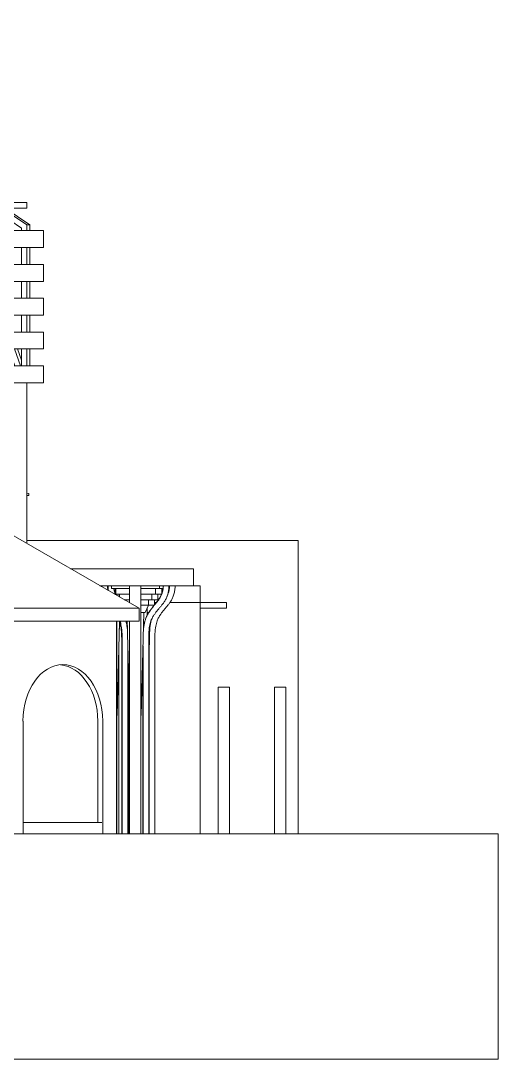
# Model space of a CAD drawing. Header units: millimetres. Extents: x -21636 to 28764, y -7273 to 14600.
# Drawn here: x 20298 to 28764, y -4000 to 14423 of the extents above; entities that cross this region are included whole.
import ezdxf

# ---------------------------------------------------------------- set-up
doc = ezdxf.new("R2010")
doc.units = ezdxf.units.MM
for name, color, linetype, lineweight in [('A-DETL-THIN', 151, 'Continuous', 9), ('A-FLOR', 192, 'Continuous', 9), ('A-GENM', 13, 'Continuous', 9), ('A-GLAZ', 151, 'Continuous', 9), ('A-ROOF', 132, 'Continuous', 9), ('A-WALL', 113, 'Continuous', 9), ('I-WALL', 2, 'Continuous', 9), ('S-FNDN', 32, 'Continuous', 9)]:
    doc.layers.add(name, color=color, linetype=linetype, lineweight=lineweight)

# ---------------------------------------------------------------- blocks, each defined once
blk = doc.blocks.new('HOOR LIGHT - HOOR LIGHT-165948-West')
at = {"layer": 'A-GENM'}
for p, q in [((11619, 11200), (20403, 11200)), ((20403, 11100), (11619, 11100)), ((20403, 11100), (20403, 11200))]:
    blk.add_line(p, q, dxfattribs=at)
blk = doc.blocks.new('TRUESS - TRUESS-169564-West')
at = {"layer": 'A-GENM'}
for p, q in [((15146, 14400), (15113, 14423)), ((15113, 14423), (15113, 14400)), ((15113, 14423), (15170, 14423)), ((15170, 14423), (15204, 14400)), ((15113, 14300), (15113, 14200)), ((15438, 14200), (15292, 14300)), ((15350, 14300), (15496, 14200)), ((15113, 14100), (15113, 14000)), ((15205, 14080), (15229, 14000)), ((15205, 14000), (15205, 14080)), ((15327, 14000), (15297, 14100)), ((15354, 14100), (15384, 14000)), ((15412, 14100), (15558, 14000)), ((15730, 14000), (15584, 14100)), ((15642, 14100), (15788, 14000)), ((15113, 13900), (15113, 13800)), ((15205, 13800), (15205, 13900)), ((15260, 13900), (15290, 13800)), ((15263, 13890), (15263, 13800)), ((15387, 13800), (15357, 13900)), ((15414, 13900), (15444, 13800)), ((15704, 13900), (15850, 13800)), ((16023, 13800), (15876, 13900)), ((15934, 13900), (16080, 13800)), ((15113, 13700), (15113, 13600)), ((15205, 13600), (15205, 13700)), ((15263, 13700), (15263, 13600)), ((15320, 13700), (15350, 13600)), ((15447, 13600), (15417, 13700)), ((15474, 13700), (15504, 13600)), ((15996, 13700), (16142, 13600)), ((16315, 13600), (16169, 13700)), ((16226, 13700), (16372, 13600)), ((15113, 13500), (15113, 13400)), ((15205, 13400), (15205, 13500)), ((15263, 13500), (15263, 13400)), ((15380, 13500), (15410, 13400)), ((15507, 13400), (15477, 13500)), ((15534, 13500), (15564, 13400)), ((16288, 13500), (16434, 13400)), ((16607, 13400), (16461, 13500)), ((16518, 13500), (16664, 13400)), ((15113, 13300), (15113, 13200)), ((15205, 13200), (15205, 13300)), ((15263, 13300), (15263, 13200)), ((15440, 13300), (15470, 13200)), ((15567, 13200), (15537, 13300)), ((15595, 13300), (15625, 13200)), ((16580, 13300), (16726, 13200)), ((16899, 13200), (16753, 13300)), ((16810, 13300), (16956, 13200)), ((15113, 13100), (15113, 13000)), ((15205, 13000), (15205, 13100)), ((15263, 13100), (15263, 13000)), ((15500, 13100), (15530, 13000)), ((15628, 13000), (15598, 13100)), ((15655, 13100), (15685, 13000)), ((16872, 13100), (17018, 13000)), ((17191, 13000), (17045, 13100)), ((17102, 13100), (17248, 13000)), ((15113, 12900), (15113, 12800)), ((15205, 12800), (15205, 12900)), ((15263, 12900), (15263, 12800)), ((15561, 12900), (15591, 12800)), ((15688, 12800), (15658, 12900)), ((15715, 12900), (15745, 12800)), ((17054, 12900), (17054, 12800)), ((17146, 12800), (17146, 12900)), ((17164, 12900), (17310, 12800)), ((17483, 12800), (17337, 12900)), ((17394, 12900), (17540, 12800)), ((17204, 12873), (17204, 12800)), ((15113, 12700), (15113, 12600)), ((15205, 12600), (15205, 12700)), ((15263, 12700), (15263, 12600)), ((15621, 12700), (15651, 12600)), ((15748, 12600), (15718, 12700)), ((15775, 12700), (15805, 12600)), ((17054, 12700), (17054, 12600)), ((17146, 12600), (17146, 12700)), ((17204, 12700), (17204, 12600)), ((17456, 12700), (17602, 12600)), ((17775, 12600), (17629, 12700)), ((17686, 12700), (17832, 12600)), ((15113, 12500), (15113, 12400)), ((15205, 12400), (15205, 12500)), ((15263, 12500), (15263, 12400)), ((15681, 12500), (15711, 12400)), ((15808, 12400), (15778, 12500)), ((15835, 12500), (15865, 12400)), ((17054, 12500), (17054, 12400)), ((17146, 12400), (17146, 12500)), ((17204, 12500), (17204, 12400)), ((17748, 12500), (17894, 12400)), ((18067, 12400), (17921, 12500)), ((17978, 12500), (18124, 12400)), ((15113, 12300), (15113, 12200)), ((15205, 12200), (15205, 12300)), ((15263, 12300), (15263, 12200)), ((15741, 12300), (15771, 12200)), ((15868, 12200), (15838, 12300)), ((15896, 12300), (15926, 12200)), ((17054, 12300), (17054, 12200)), ((17146, 12200), (17146, 12300)), ((17204, 12300), (17204, 12200)), ((18040, 12300), (18186, 12200)), ((18359, 12200), (18213, 12300)), ((18270, 12300), (18416, 12200)), ((15113, 12100), (15113, 12000)), ((15205, 12000), (15205, 12100)), ((15263, 12100), (15263, 12000)), ((15801, 12100), (15831, 12000)), ((15929, 12000), (15899, 12100)), ((15956, 12100), (15986, 12000)), ((17054, 12100), (17054, 12000)), ((17146, 12000), (17146, 12100)), ((17204, 12100), (17204, 12000)), ((18332, 12100), (18478, 12000)), ((18651, 12000), (18505, 12100)), ((18562, 12100), (18708, 12000)), ((15113, 11900), (15113, 11800)), ((15205, 11800), (15205, 11900)), ((15263, 11900), (15263, 11800)), ((15862, 11900), (15892, 11800)), ((15989, 11800), (15959, 11900)), ((16016, 11900), (16046, 11800)), ((17054, 11900), (17054, 11800)), ((17146, 11800), (17146, 11900)), ((17204, 11900), (17204, 11800)), ((18624, 11900), (18770, 11800)), ((18943, 11800), (18797, 11900)), ((18854, 11900), (19000, 11800)), ((15113, 11700), (15113, 11600)), ((15205, 11600), (15205, 11700)), ((15263, 11700), (15263, 11600)), ((15922, 11700), (15952, 11600)), ((16049, 11600), (16019, 11700)), ((16076, 11700), (16106, 11600)), ((17054, 11700), (17054, 11600)), ((17146, 11600), (17146, 11700)), ((17204, 11700), (17204, 11600)), ((18916, 11700), (18956, 11673)), ((18956, 11673), (18918, 11600)), ((19235, 11600), (19089, 11700)), ((19146, 11700), (19292, 11600)), ((16109, 11400), (16079, 11500)), ((16136, 11500), (16166, 11400)), ((17054, 11500), (17054, 11400)), ((17146, 11400), (17146, 11500)), ((17204, 11500), (17204, 11400)), ((18866, 11500), (18814, 11400)), ((18920, 11400), (18972, 11500)), ((18995, 11434), (18977, 11400)), ((18995, 11500), (18995, 11400)), ((19087, 11400), (19087, 11442)), ((19087, 11442), (19102, 11400)), ((19201, 11400), (19166, 11500)), ((19208, 11500), (19354, 11400)), ((19228, 11486), (19258, 11400)), ((19527, 11400), (19381, 11500)), ((19438, 11500), (19584, 11400)), ((16169, 11200), (16139, 11300)), ((16197, 11300), (16227, 11200)), ((17054, 11300), (17054, 11200)), ((17146, 11200), (17146, 11300)), ((17204, 11300), (17204, 11200)), ((18762, 11300), (18709, 11200)), ((18816, 11200), (18868, 11300)), ((18925, 11300), (18873, 11200)), ((18995, 11300), (18995, 11200)), ((19087, 11200), (19087, 11300)), ((19137, 11300), (19172, 11200)), ((19145, 11279), (19145, 11200)), ((19271, 11200), (19236, 11300)), ((19293, 11300), (19328, 11200)), ((19500, 11300), (19646, 11200)), ((19819, 11200), (19673, 11300)), ((19730, 11300), (19876, 11200)), ((16102, 11100), (16223, 10700)), ((16320, 10700), (16200, 11100)), ((16257, 11100), (16377, 10700)), ((17054, 11100), (17054, 10700)), ((17146, 10700), (17146, 11100)), ((17204, 11100), (17204, 10700)), ((18657, 11100), (18449, 10700)), ((18555, 10700), (18763, 11100)), ((18821, 11100), (18612, 10700)), ((18995, 11100), (18995, 10700)), ((19087, 10700), (19087, 11100)), ((19145, 11100), (19145, 10700)), ((19207, 11100), (19348, 10700)), ((19447, 10700), (19306, 11100)), ((19364, 11100), (19504, 10700)), ((19792, 11100), (20310, 10745)), ((20403, 10800), (19965, 11100)), ((20022, 11100), (20460, 10800)), ((20310, 10745), (20310, 10700)), ((20403, 10700), (20403, 10800)), ((20403, 10800), (20460, 10800)), ((20460, 10800), (20460, 10700)), ((16313, 10400), (16403, 10100)), ((16501, 10100), (16410, 10400)), ((16467, 10400), (16558, 10100)), ((17054, 10400), (17054, 10100)), ((17146, 10100), (17146, 10400)), ((17204, 10400), (17204, 10100)), ((18292, 10400), (18136, 10100)), ((18242, 10100), (18398, 10400)), ((18456, 10400), (18299, 10100)), ((18995, 10400), (18995, 10100)), ((19087, 10100), (19087, 10400)), ((19145, 10400), (19145, 10100)), ((19453, 10400), (19559, 10100)), ((19657, 10100), (19552, 10400)), ((19609, 10400), (19715, 10100)), ((20310, 10400), (20310, 10100)), ((20403, 10100), (20403, 10400)), ((20460, 10400), (20460, 10100)), ((16494, 9800), (16584, 9500)), ((16681, 9500), (16591, 9800)), ((16648, 9800), (16738, 9500)), ((17054, 9800), (17054, 9500)), ((17146, 9500), (17146, 9800)), ((17204, 9800), (17204, 9500)), ((17980, 9800), (17823, 9500)), ((17929, 9500), (18086, 9800)), ((18143, 9800), (17987, 9500)), ((18995, 9800), (18995, 9500)), ((19087, 9500), (19087, 9800)), ((19145, 9800), (19145, 9500)), ((19664, 9800), (19769, 9500)), ((19868, 9500), (19763, 9800)), ((19820, 9800), (19925, 9500)), ((20310, 9800), (20310, 9500)), ((20403, 9500), (20403, 9800)), ((20460, 9800), (20460, 9500)), ((16674, 9200), (16765, 8900)), ((16862, 8900), (16771, 9200)), ((16829, 9200), (16919, 8900)), ((17054, 9200), (17054, 8900)), ((17146, 8900), (17146, 9200)), ((17204, 9200), (17204, 8900)), ((17667, 9200), (17510, 8900)), ((17616, 8900), (17773, 9200)), ((17830, 9200), (17674, 8900)), ((18995, 9200), (18995, 8900)), ((19087, 8900), (19087, 9200)), ((19145, 9200), (19145, 8900)), ((19875, 9200), (19980, 8900)), ((20079, 8900), (19974, 9200)), ((20031, 9200), (20136, 8900)), ((20310, 9200), (20310, 8900)), ((20403, 8900), (20403, 9200)), ((20460, 9200), (20460, 8900)), ((16855, 8600), (16945, 8300)), ((17042, 8300), (16952, 8600)), ((17009, 8600), (17054, 8452)), ((17054, 8600), (17054, 8300)), ((17146, 8300), (17146, 8600)), ((17354, 8600), (17198, 8300)), ((17204, 8600), (17204, 8312)), ((17304, 8300), (17460, 8600)), ((17517, 8600), (17361, 8300)), ((18995, 8600), (18995, 8300)), ((19087, 8300), (19087, 8600)), ((19145, 8600), (19145, 8300)), ((20085, 8600), (20191, 8300)), ((20290, 8300), (20184, 8600)), ((20241, 8600), (20310, 8404)), ((20310, 8600), (20310, 8300)), ((20403, 8300), (20403, 8600)), ((20460, 8600), (20460, 8300))]:
    blk.add_line(p, q, dxfattribs=at)
blk = doc.blocks.new('Family1 - Family1-218933-West')
at = {"layer": 'A-GENM'}
for p, q in [((23478, 4100), (23944, 4100)), ((23944, 4000), (23944, 4100)), ((23944, 4000), (23478, 4000))]:
    blk.add_line(p, q, dxfattribs=at)
blk = doc.blocks.new('Family7 - Family7-230587-West')
at = {"layer": 'A-GENM'}
for p, q in [((-1361, 4700), (-1348, 4700)), ((-1348, 4700), (16315, 4700)), ((-1348, 4400), (-1348, 4700)), ((21182, 4700), (23359, 4700)), ((23359, 4400), (23359, 4700)), ((-1361, 4500), (-1361, 4400)), ((-1348, 4400), (-1361, 4400)), ((-110, 4400), (-1348, 4400)), ((65, 4400), (-10, 4400)), ((982, 4400), (914, 4400)), ((9615, 4400), (1082, 4400)), ((9782, 4400), (9715, 4400)), ((10706, 4400), (10632, 4400)), ((15796, 4400), (10807, 4400)), ((23359, 4400), (21701, 4400))]:
    blk.add_line(p, q, dxfattribs=at)
blk = doc.blocks.new('Family8 - COLUMN-V13-West')
at = {"layer": 'A-GENM'}
for p, q in [((22004, 2100), (22050, 3765)), ((22000, 3456), (22000, 0)), ((22038, 3332), (22038, 0)), ((22004, 2100), (22000, 2100))]:
    blk.add_line(p, q, dxfattribs=at)
for points in [[(22000, 4251), (22000, 4243), (22000, 4235), (22000, 4228)], [(22168, 3746), (22169, 3749), (22170, 3753), (22171, 3756)]]:
    blk.add_open_spline(points, degree=3, dxfattribs=at)
for points, knots in [([(22000, 3770), (22000, 3759), (22000, 3718), (22000, 3628), (22000, 3521), (22000, 3456)], [-0.4022918, -0.4022918, -0.4022918, -0.4022918, -0.3315756, -0.1657878, 0, 0, 0, 0]), ([(22061, 3727), (22059, 3718), (22053, 3688), (22048, 3656), (22046, 3630), (22046, 3629)], [-0.2863714, -0.2863714, -0.2863714, -0.2863714, -0.2486817, -0.1657878, -0.1647384, -0.1647384, -0.1647384, -0.1647384])]:
    blk.add_open_spline(points, degree=3, knots=knots, dxfattribs=at)
blk = doc.blocks.new('Family8 - COLUMN-V14-West')
at = {"layer": 'A-GENM'}
for p, q in [((21972, 4351), (21972, 4251)), ((21974, 4251), (21972, 4251)), ((22041, 4251), (22041, 4204)), ((22178, 3730), (22179, 3690)), ((22087, 3456), (22087, 0)), ((22196, 3102), (22205, 2764))]:
    blk.add_line(p, q, dxfattribs=at)
blk.add_open_spline([(21726, 4400), (21726, 4395), (21726, 4391), (21726, 4387)], degree=3, dxfattribs=at)
for points, knots in [([(22791, 4251), (22790, 4251), (22787, 4241), (22780, 4225), (22765, 4195), (22748, 4167), (22729, 4142), (22714, 4123), (22699, 4104), (22686, 4089), (22676, 4077), (22671, 4071), (22669, 4069)], [-1.9956717, -1.9956717, -1.9956717, -1.9956717, -1.9894535, -1.9065596, -1.8236657, -1.6578779, -1.574984, -1.4920901, -1.4091962, -1.3263023, -1.2848554, -1.2530408, -1.2530408, -1.2530408, -1.2530408]), ([(22814, 4351), (22813, 4347), (22811, 4331), (22807, 4305), (22801, 4283), (22798, 4272), (22797, 4270)], [-2.2723684, -2.2723684, -2.2723684, -2.2723684, -2.2381352, -2.1552413, -2.0723474, -2.0553999, -2.0553999, -2.0553999, -2.0553999]), ([(22049, 3770), (22053, 3759), (22065, 3718), (22081, 3628), (22087, 3521), (22087, 3456)], [-0.4022918, -0.4022918, -0.4022918, -0.4022918, -0.3315756, -0.1657878, 0, 0, 0, 0])]:
    blk.add_open_spline(points, degree=3, knots=knots, dxfattribs=at)
blk = doc.blocks.new('Family8 - COLUMN-V15-West')
at = {"layer": 'A-GENM'}
for p, q in [((21976, 4351), (21976, 4251)), ((21977, 4251), (21976, 4251)), ((22044, 4251), (22044, 4202)), ((22183, 3713), (22184, 3656)), ((22090, 3456), (22090, 0)), ((22196, 3242), (22205, 2905))]:
    blk.add_line(p, q, dxfattribs=at)
blk.add_open_spline([(21730, 4400), (21730, 4394), (21730, 4389), (21730, 4383)], degree=3, dxfattribs=at)
for points, knots in [([(22794, 4251), (22794, 4251), (22791, 4241), (22784, 4225), (22769, 4195), (22752, 4167), (22733, 4142), (22718, 4123), (22703, 4104), (22690, 4089), (22679, 4076), (22673, 4069), (22669, 4065), (22669, 4064)], [-1.9956717, -1.9956717, -1.9956717, -1.9956717, -1.9894535, -1.9065596, -1.8236657, -1.6578779, -1.574984, -1.4920901, -1.4091962, -1.3263023, -1.2848554, -1.2434084, -1.2328865, -1.2328865, -1.2328865, -1.2328865]), ([(22818, 4351), (22817, 4347), (22815, 4331), (22810, 4305), (22804, 4279), (22799, 4264), (22797, 4259)], [-2.2723684, -2.2723684, -2.2723684, -2.2723684, -2.2381352, -2.1552413, -2.0723474, -2.0197808, -2.0197808, -2.0197808, -2.0197808]), ([(22053, 3770), (22057, 3759), (22069, 3718), (22085, 3628), (22090, 3521), (22090, 3456)], [-0.4022918, -0.4022918, -0.4022918, -0.4022918, -0.3315756, -0.1657878, 0, 0, 0, 0])]:
    blk.add_open_spline(points, degree=3, knots=knots, dxfattribs=at)
blk = doc.blocks.new('Family8 - COLUMN-V16-West')
at = {"layer": 'A-GENM'}
for p, q in [((22797, 4251), (22689, 4251)), ((22728, 4152), (22728, 4251)), ((22822, 4351), (22760, 4351)), ((22797, 4251), (22797, 4351)), ((22667, 4057), (22560, 4057)), ((22728, 4152), (22620, 4152)), ((22669, 4060), (22669, 4152)), ((22537, 3923), (22567, 3923)), ((22566, 2994), (22585, 3699)), ((22575, 3332), (22575, 0)), ((22675, 0), (22675, 3456)), ((22205, 3019), (22205, 0))]:
    blk.add_line(p, q, dxfattribs=at)
for points, knots in [([(21844, 4400), (21844, 4387), (21846, 4357), (21849, 4329), (21852, 4313)], [-2.3907161, -2.3907161, -2.3907161, -2.3907161, -2.3210291, -2.2179018, -2.2179018, -2.2179018, -2.2179018]), ([(21975, 4242), (21974, 4244), (21970, 4255), (21963, 4276), (21955, 4305), (21950, 4331), (21948, 4347), (21948, 4351)], [1.9652215, 1.9652215, 1.9652215, 1.9652215, 1.9894535, 2.0723474, 2.1552413, 2.2381352, 2.2723684, 2.2723684, 2.2723684, 2.2723684]), ([(22675, 3456), (22675, 3521), (22680, 3628), (22701, 3739), (22724, 3801), (22744, 3840), (22759, 3865), (22774, 3887), (22793, 3916), (22817, 3948), (22846, 3984), (22877, 4020), (22910, 4059), (22944, 4103), (22976, 4154), (23003, 4213), (23024, 4282), (23033, 4347), (23036, 4387), (23036, 4400)], [0, 0, 0, 0, 0.165788, 0.331576, 0.497363, 0.580257, 0.663151, 0.746045, 0.828939, 0.994727, 1.160515, 1.326302, 1.49209, 1.657878, 1.823666, 1.989453, 2.155241, 2.321029, 2.390716, 2.390716, 2.390716, 2.390716]), ([(22936, 4400), (22936, 4390), (22934, 4369), (22931, 4337), (22925, 4305), (22917, 4276), (22908, 4249), (22899, 4227), (22893, 4214), (22890, 4209)], [-2.3847706, -2.3847706, -2.3847706, -2.3847706, -2.3210291, -2.2381352, -2.1552413, -2.0723474, -1.9894535, -1.9065596, -1.8489005, -1.8489005, -1.8489005, -1.8489005]), ([(22537, 4003), (22537, 3996), (22537, 3978), (22537, 3948), (22537, 3916), (22537, 3890), (22537, 3877), (22537, 3872)], [-1.2467963, -1.2467963, -1.2467963, -1.2467963, -1.1605145, -0.9947267, -0.828939, -0.7460451, -0.6894656, -0.6894656, -0.6894656, -0.6894656]), ([(22167, 3770), (22171, 3759), (22178, 3735), (22184, 3711), (22187, 3698)], [-0.4022918, -0.4022918, -0.4022918, -0.4022918, -0.3315756, -0.268537, -0.268537, -0.268537, -0.268537]), ([(22625, 3821), (22624, 3817), (22616, 3798), (22605, 3760), (22592, 3700), (22585, 3657), (22583, 3630), (22583, 3629)], [-0.4367258, -0.4367258, -0.4367258, -0.4367258, -0.4144695, -0.3315756, -0.2486817, -0.1657878, -0.1647384, -0.1647384, -0.1647384, -0.1647384])]:
    blk.add_open_spline(points, degree=3, knots=knots, dxfattribs=at)
blk = doc.blocks.new('Family8 - COLUMN-V17-West')
at = {"layer": 'A-GENM'}
for p, q in [((21907, 4400), (21907, 4351)), ((21908, 4351), (21907, 4351)), ((21979, 4351), (21979, 4251)), ((21979, 4251), (21979, 4251)), ((22048, 4251), (22048, 4200)), ((22184, 3769), (22188, 3621)), ((22094, 3456), (22094, 0)), ((22196, 3357), (22226, 2253)), ((22464, 3261), (22464, 0)), ((22225, 2276), (22225, 0)), ((22226, 0), (22226, 2325))]:
    blk.add_line(p, q, dxfattribs=at)
blk.add_open_spline([(21733, 4400), (21733, 4394), (21733, 4387), (21733, 4381)], degree=3, dxfattribs=at)
for points, knots in [([(22825, 4400), (22824, 4390), (22823, 4369), (22819, 4337), (22814, 4305), (22806, 4276), (22797, 4249), (22787, 4225), (22772, 4195), (22755, 4167), (22736, 4142), (22721, 4123), (22706, 4104), (22693, 4089), (22682, 4076), (22671, 4063), (22658, 4048), (22642, 4028), (22627, 4009), (22611, 3988), (22598, 3970), (22587, 3955), (22579, 3943), (22573, 3933), (22567, 3924), (22562, 3916), (22555, 3904), (22542, 3883), (22527, 3853), (22509, 3810), (22493, 3760), (22482, 3706), (22476, 3669), (22474, 3652)], [-2.384771, -2.384771, -2.384771, -2.384771, -2.321029, -2.238135, -2.155241, -2.072347, -1.989453, -1.90656, -1.823666, -1.657878, -1.574984, -1.49209, -1.409196, -1.326302, -1.284855, -1.243408, -1.160515, -1.077621, -0.994727, -0.911833, -0.828939, -0.787492, -0.746045, -0.704598, -0.683875, -0.663151, -0.621704, -0.580257, -0.497363, -0.414469, -0.331576, -0.248682, -0.189597, -0.189597, -0.189597, -0.189597]), ([(22056, 3770), (22060, 3759), (22072, 3718), (22088, 3628), (22094, 3521), (22094, 3456)], [-0.4022918, -0.4022918, -0.4022918, -0.4022918, -0.3315756, -0.1657878, 0, 0, 0, 0])]:
    blk.add_open_spline(points, degree=3, knots=knots, dxfattribs=at)
blk = doc.blocks.new('Family8 - COLUMN-V18-West')
at = {"layer": 'A-GENM'}
for p, q in [((21909, 4400), (21909, 4351)), ((22228, 4351), (21909, 4351)), ((21981, 4351), (21981, 4251)), ((22228, 4251), (21981, 4251)), ((22050, 4251), (22050, 4199)), ((22759, 4351), (22428, 4351)), ((22688, 4251), (22428, 4251)), ((22619, 4152), (22619, 4251)), ((22688, 4251), (22688, 4351)), ((22759, 4351), (22759, 4400)), ((22227, 4152), (22131, 4152)), ((22619, 4152), (22428, 4152)), ((22560, 4057), (22428, 4057)), ((22503, 3923), (22560, 4057)), ((22560, 4057), (22560, 4152)), ((22427, 3923), (22482, 3923)), ((22432, 2100), (22482, 3923)), ((22503, 3923), (22482, 3923)), ((22186, 3769), (22228, 2253)), ((22096, 3456), (22096, 0)), ((22196, 3428), (22196, 0)), ((22228, 0), (22228, 3456)), ((22427, 3456), (22427, 0)), ((22466, 3332), (22466, 0)), ((22566, 0), (22566, 3456)), ((22227, 2276), (22227, 0)), ((22432, 2100), (22427, 2100))]:
    blk.add_line(p, q, dxfattribs=at)
blk.add_open_spline([(21735, 4400), (21735, 4393), (21735, 4387), (21735, 4380)], degree=3, dxfattribs=at)
for points, knots in [([(21844, 4318), (21842, 4324), (21839, 4341), (21836, 4369), (21835, 4390), (21834, 4399)], [2.187557, 2.187557, 2.187557, 2.187557, 2.2381352, 2.3210291, 2.3847706, 2.3847706, 2.3847706, 2.3847706]), ([(22228, 4096), (22228, 4099), (22228, 4117), (22228, 4154), (22228, 4213), (22228, 4283), (22228, 4346), (22228, 4388), (22228, 4401)], [1.6287042, 1.6287042, 1.6287042, 1.6287042, 1.6578779, 1.8236657, 1.9894535, 2.1552413, 2.3210291, 2.3907161, 2.3907161, 2.3907161, 2.3907161]), ([(22427, 4400), (22427, 4387), (22427, 4347), (22427, 4282), (22427, 4213), (22427, 4154), (22427, 4103), (22427, 4059), (22427, 4020), (22427, 3984), (22427, 3948), (22427, 3916), (22427, 3887), (22427, 3865), (22427, 3840), (22427, 3801), (22427, 3739), (22427, 3628), (22427, 3521), (22427, 3456)], [-2.390716, -2.390716, -2.390716, -2.390716, -2.321029, -2.155241, -1.989453, -1.823666, -1.657878, -1.49209, -1.326302, -1.160515, -0.994727, -0.828939, -0.746045, -0.663151, -0.580257, -0.497363, -0.331576, -0.165788, 0, 0, 0, 0]), ([(22827, 4400), (22826, 4390), (22825, 4369), (22821, 4337), (22815, 4305), (22808, 4276), (22799, 4249), (22789, 4225), (22774, 4195), (22757, 4167), (22738, 4142), (22723, 4123), (22708, 4104), (22695, 4089), (22684, 4076), (22673, 4063), (22660, 4048), (22644, 4028), (22629, 4009), (22613, 3988), (22600, 3970), (22589, 3955), (22581, 3943), (22575, 3933), (22569, 3924), (22564, 3916), (22557, 3904), (22544, 3883), (22529, 3853), (22511, 3810), (22495, 3760), (22483, 3700), (22476, 3657), (22474, 3630), (22474, 3629)], [-2.384771, -2.384771, -2.384771, -2.384771, -2.321029, -2.238135, -2.155241, -2.072347, -1.989453, -1.90656, -1.823666, -1.657878, -1.574984, -1.49209, -1.409196, -1.326302, -1.284855, -1.243408, -1.160515, -1.077621, -0.994727, -0.911833, -0.828939, -0.787492, -0.746045, -0.704598, -0.683875, -0.663151, -0.621704, -0.580257, -0.497363, -0.414469, -0.331576, -0.248682, -0.165788, -0.164738, -0.164738, -0.164738, -0.164738]), ([(22566, 3456), (22566, 3521), (22571, 3628), (22591, 3739), (22614, 3801), (22634, 3840), (22650, 3865), (22665, 3887), (22684, 3916), (22708, 3948), (22737, 3984), (22768, 4020), (22801, 4059), (22835, 4103), (22866, 4154), (22894, 4213), (22914, 4282), (22924, 4347), (22926, 4387), (22927, 4400)], [0, 0, 0, 0, 0.165788, 0.331576, 0.497363, 0.580257, 0.663151, 0.746045, 0.828939, 0.994727, 1.160515, 1.326302, 1.49209, 1.657878, 1.823666, 1.989453, 2.155241, 2.321029, 2.390716, 2.390716, 2.390716, 2.390716]), ([(22058, 3770), (22062, 3759), (22074, 3718), (22090, 3628), (22096, 3521), (22096, 3456)], [-0.4022918, -0.4022918, -0.4022918, -0.4022918, -0.3315756, -0.1657878, 0, 0, 0, 0]), ([(22192, 3581), (22191, 3598), (22187, 3641), (22179, 3701), (22169, 3744), (22164, 3766), (22162, 3770)], [0.1128304, 0.1128304, 0.1128304, 0.1128304, 0.1657878, 0.2486817, 0.3315756, 0.3491057, 0.3491057, 0.3491057, 0.3491057]), ([(22228, 3456), (22228, 3521), (22228, 3628), (22228, 3718), (22228, 3759), (22228, 3770)], [0, 0, 0, 0, 0.1657878, 0.3315756, 0.4022918, 0.4022918, 0.4022918, 0.4022918])]:
    blk.add_open_spline(points, degree=3, knots=knots, dxfattribs=at)
blk = doc.blocks.new('elman - elman-246418-West')
at = {"layer": 'A-GENM'}
for p, q in [((23796, 0), (23796, 2600)), ((23796, 2600), (23996, 2600)), ((23996, 2600), (23996, 0)), ((24796, 0), (24796, 2600)), ((24796, 2600), (24996, 2600)), ((24996, 2600), (24996, 0)), ((4996, 1063), (4996, 1059))]:
    blk.add_line(p, q, dxfattribs=at)
blk = doc.blocks.new('Arched _2_ - Arched _2_ 2-V29-West')
at = {"layer": 'A-GLAZ'}
for p, q in [((20440, 6034), (20403, 6040)), ((20403, 6000), (20440, 6000)), ((20440, 6000), (20440, 6034))]:
    blk.add_line(p, q, dxfattribs=at)
blk = doc.blocks.new('POLYGON HOORNO1 - POLYGON HOORNO-266158-West')
at = {"layer": 'A-ROOF'}
for p, q in [((11743, 8300), (20703, 8300)), ((20703, 8000), (20703, 8300)), ((20703, 8000), (11743, 8000))]:
    blk.add_line(p, q, dxfattribs=at)
blk = doc.blocks.new('POLYGON HOORNO2 - POLYGON HOORNO-266412-West')
at = {"layer": 'A-ROOF'}
for p, q in [((11743, 8900), (20703, 8900)), ((20703, 8600), (20703, 8900)), ((20703, 8600), (11743, 8600))]:
    blk.add_line(p, q, dxfattribs=at)
blk = doc.blocks.new('POLYGON HOORNO3 - POLYGON HOORNO-266474-West')
at = {"layer": 'A-ROOF'}
for p, q in [((11743, 9500), (20703, 9500)), ((20703, 9200), (20703, 9500)), ((20703, 9200), (11743, 9200))]:
    blk.add_line(p, q, dxfattribs=at)
blk = doc.blocks.new('POLYGON HOORNO4 - POLYGON HOORNO-266536-West')
at = {"layer": 'A-ROOF'}
for p, q in [((11743, 10100), (20703, 10100)), ((20703, 9800), (20703, 10100)), ((20703, 9800), (11743, 9800))]:
    blk.add_line(p, q, dxfattribs=at)
blk = doc.blocks.new('POLYGON HOORNO5 - POLYGON HOORNO-266598-West')
at = {"layer": 'A-ROOF'}
for p, q in [((11743, 10700), (20703, 10700)), ((20703, 10400), (20703, 10700)), ((20703, 10400), (11743, 10400))]:
    blk.add_line(p, q, dxfattribs=at)

msp = doc.modelspace()

# ---------------------------------------------------------------- linework, layer by layer
at = {"layer": 'A-DETL-THIN'}
for p, q in [((28764, 0), (-21636, 0)), ((28764, -4000), (28764, 0)), ((-21636, -4000), (28764, -4000))]:
    msp.add_line(p, q, dxfattribs=at)
at = {"layer": 'A-FLOR'}
for p, q in [((23359, 4400), (23478, 4400)), ((23478, 4400), (23478, 4100))]:
    msp.add_line(p, q, dxfattribs=at)
at = {"layer": 'A-ROOF'}
for p, q in [((22394, 4000), (18749, 6105)), ((15103, 4000), (22394, 4000)), ((22394, 3769), (22394, 4000)), ((22394, 3769), (15103, 3769))]:
    msp.add_line(p, q, dxfattribs=at)
at = {"layer": 'A-WALL'}
for p, q in [((20403, 5150), (20403, 8000)), ((22695, 4100), (22669, 4100)), ((23478, 4100), (22941, 4100)), ((23478, 4100), (23478, 0))]:
    msp.add_line(p, q, dxfattribs=at)
at = {"layer": 'I-WALL'}
for p, q in [((25216, 5200), (20403, 5200)), ((25216, 0), (25216, 5200)), ((21994, 3769), (21994, 0)), ((20337, 0), (20337, 2000)), ((21663, 200), (21663, 2000)), ((21751, 2000), (21751, 0))]:
    msp.add_line(p, q, dxfattribs=at)
for centre, start_param, end_param in [((21044, 2000), 0, 1.570796), ((20956, 2000), 4.712389, 6.221055), ((21044, 2000), 4.712389, 6.283185)]:
    msp.add_ellipse(centre, major_axis=(0, 1000), ratio=0.707107, start_param=start_param, end_param=end_param, dxfattribs=at)
at = {"layer": 'S-FNDN'}
msp.add_line((20337, 200), (21734, 200), dxfattribs=at)

# ---------------------------------------------------------------- block references
at = {"layer": 'A-GENM'}
for name in ['TRUESS - TRUESS-169564-West', 'HOOR LIGHT - HOOR LIGHT-165948-West', 'Family7 - Family7-230587-West', 'Family8 - COLUMN-V14-West', 'Family8 - COLUMN-V15-West', 'Family8 - COLUMN-V17-West', 'Family8 - COLUMN-V18-West', 'Family8 - COLUMN-V16-West', 'Family8 - COLUMN-V13-West', 'Family1 - Family1-218933-West', 'elman - elman-246418-West']:
    msp.add_blockref(name, (0, 0), dxfattribs=at)
at = {"layer": 'A-GLAZ'}
msp.add_blockref('Arched _2_ - Arched _2_ 2-V29-West', (0, 0), dxfattribs=at)
at = {"layer": 'A-ROOF'}
for name in ['POLYGON HOORNO5 - POLYGON HOORNO-266598-West', 'POLYGON HOORNO4 - POLYGON HOORNO-266536-West', 'POLYGON HOORNO3 - POLYGON HOORNO-266474-West', 'POLYGON HOORNO2 - POLYGON HOORNO-266412-West', 'POLYGON HOORNO1 - POLYGON HOORNO-266158-West']:
    msp.add_blockref(name, (0, 0), dxfattribs=at)

doc.saveas('drawing.dxf')
